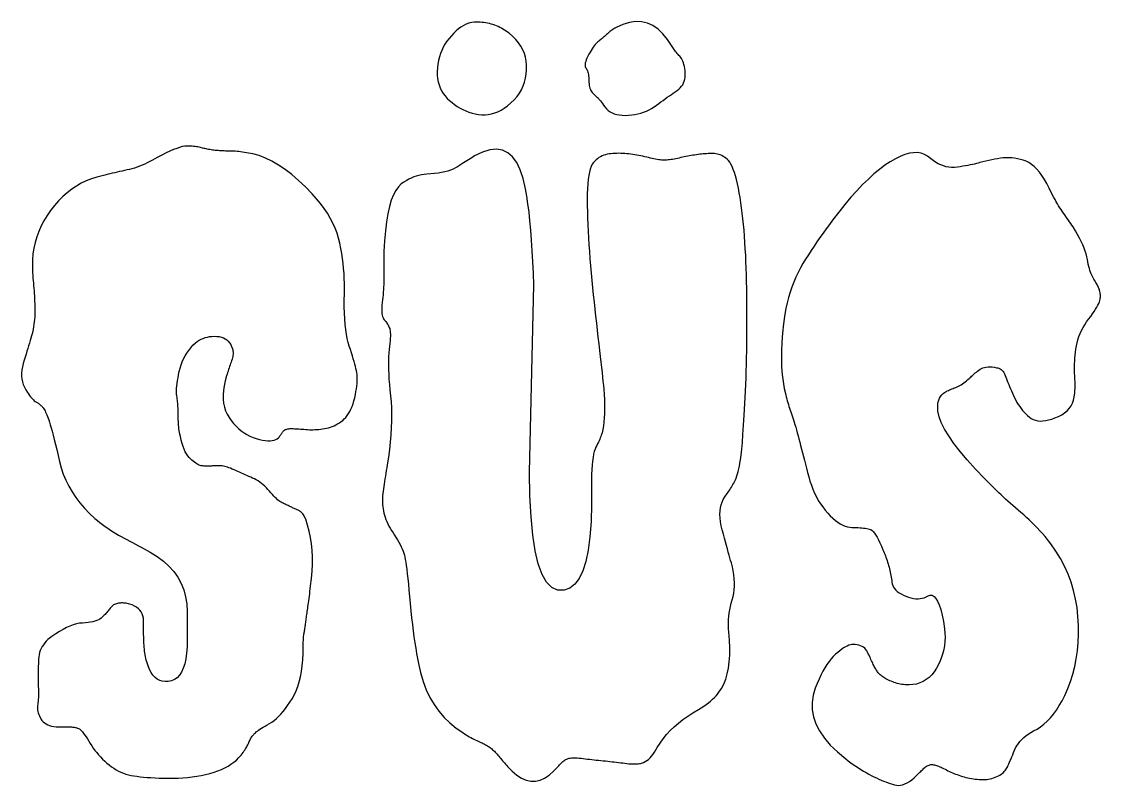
# Model space of a CAD drawing. Header units: millimetres. Extents: x 5 to 295, y 5 to 132.
# Drawn here: x 5 to 85.5, y 75.3 to 132.3 of the extents above; entities that cross this region are included whole.
import ezdxf

# ---------------------------------------------------------------- set-up
doc = ezdxf.new("R2010")
doc.units = ezdxf.units.MM

msp = doc.modelspace()

# ---------------------------------------------------------------- linework, layer by layer
at = {"layer": 'Schnitt'}
for points in [[(40.566, 131.959), (40.442, 132.013), (40.315, 132.062), (40.187, 132.107), (40.057, 132.148), (39.924, 132.184), (39.789, 132.214), (39.651, 132.24), (39.511, 132.261), (39.369, 132.277), (39.224, 132.288), (39.076, 132.294), (38.926, 132.296), (38.774, 132.292), (38.619, 132.276), (38.46, 132.241), (38.299, 132.188), (38.135, 132.115), (37.967, 132.023), (37.797, 131.912), (37.623, 131.782), (37.446, 131.633), (37.267, 131.465), (37.084, 131.278), (36.908, 131.077), (36.747, 130.867), (36.603, 130.649), (36.474, 130.422), (36.362, 130.187), (36.265, 129.943), (36.185, 129.691), (36.12, 129.429), (36.072, 129.16), (36.039, 128.881), (36.024, 128.604), (36.029, 128.338), (36.054, 128.083), (36.098, 127.839), (36.162, 127.606), (36.246, 127.384), (36.349, 127.173), (36.472, 126.974), (36.614, 126.785), (36.777, 126.607), (36.952, 126.441), (37.136, 126.285), (37.326, 126.141), (37.524, 126.008), (37.729, 125.885), (37.942, 125.774), (38.162, 125.674), (38.389, 125.585), (38.624, 125.507), (38.866, 125.44), (39.111, 125.391), (39.355, 125.366), (39.598, 125.366), (39.839, 125.391), (40.08, 125.44), (40.319, 125.513), (40.557, 125.612), (40.793, 125.735), (41.029, 125.882), (41.263, 126.054), (41.531, 126.269), (41.772, 126.497), (41.984, 126.736), (42.167, 126.988), (42.323, 127.253), (42.45, 127.529), (42.549, 127.818), (42.62, 128.119), (42.662, 128.433), (42.676, 128.758), (42.685, 129.073), (42.664, 129.378), (42.612, 129.673), (42.529, 129.958), (42.415, 130.233), (42.271, 130.499), (42.095, 130.754), (41.89, 131), (41.653, 131.236), (41.386, 131.462), (41.274, 131.546), (41.161, 131.626), (41.046, 131.701), (40.928, 131.772), (40.81, 131.839), (40.689, 131.901)], [(48.848, 131.533), (48.785, 131.479), (48.725, 131.425), (48.668, 131.37), (48.612, 131.315), (48.556, 131.262), (48.499, 131.21), (48.442, 131.159), (48.384, 131.109), (48.325, 131.06), (48.266, 131.013), (48.206, 130.967), (48.145, 130.922), (48.084, 130.878), (48.021, 130.83), (47.956, 130.77), (47.889, 130.7), (47.819, 130.618), (47.746, 130.525), (47.671, 130.421), (47.594, 130.306), (47.514, 130.18), (47.432, 130.043), (47.347, 129.895), (47.267, 129.746), (47.2, 129.608), (47.147, 129.478), (47.106, 129.359), (47.078, 129.25), (47.063, 129.15), (47.061, 129.061), (47.071, 128.981), (47.095, 128.911), (47.132, 128.85), (47.172, 128.791), (47.209, 128.725), (47.241, 128.651), (47.269, 128.57), (47.293, 128.482), (47.312, 128.386), (47.327, 128.283), (47.338, 128.172), (47.345, 128.054), (47.347, 127.929), (47.35, 127.803), (47.359, 127.684), (47.374, 127.572), (47.396, 127.466), (47.424, 127.368), (47.457, 127.276), (47.497, 127.191), (47.543, 127.113), (47.596, 127.041), (47.654, 126.976), (47.713, 126.918), (47.766, 126.865), (47.813, 126.819), (47.856, 126.779), (47.892, 126.746), (47.923, 126.718), (47.949, 126.696), (47.969, 126.681), (47.983, 126.672), (47.992, 126.669), (48.003, 126.662), (48.024, 126.641), (48.055, 126.605), (48.095, 126.556), (48.146, 126.492), (48.206, 126.414), (48.276, 126.323), (48.356, 126.217), (48.445, 126.096), (48.545, 125.962), (48.657, 125.829), (48.782, 125.711), (48.922, 125.61), (49.076, 125.525), (49.244, 125.455), (49.426, 125.402), (49.623, 125.364), (49.833, 125.343), (50.058, 125.337), (50.296, 125.348), (50.539, 125.372), (50.773, 125.407), (51.001, 125.453), (51.221, 125.51), (51.433, 125.578), (51.639, 125.657), (51.837, 125.748), (52.027, 125.849), (52.21, 125.961), (52.386, 126.085), (52.556, 126.212), (52.723, 126.336), (52.886, 126.456), (53.045, 126.572), (53.2, 126.684), (53.352, 126.793), (53.5, 126.898), (53.644, 126.999), (53.785, 127.097), (53.922, 127.191), (54.05, 127.287), (54.163, 127.392), (54.261, 127.504), (54.345, 127.624), (54.414, 127.752), (54.468, 127.888), (54.507, 128.032), (54.532, 128.184), (54.542, 128.344), (54.537, 128.512), (54.522, 128.68), (54.501, 128.837), (54.475, 128.984), (54.443, 129.122), (54.406, 129.25), (54.364, 129.368), (54.315, 129.476), (54.261, 129.574), (54.202, 129.663), (54.137, 129.742), (54.071, 129.815), (54.006, 129.889), (53.943, 129.963), (53.882, 130.037), (53.822, 130.11), (53.765, 130.184), (53.709, 130.258), (53.656, 130.331), (53.604, 130.405), (53.554, 130.479), (53.224, 130.991), (52.875, 131.42), (52.506, 131.768), (52.118, 132.033), (51.71, 132.215), (51.282, 132.315), (50.835, 132.333), (50.368, 132.269), (49.881, 132.122), (49.375, 131.892), (49.29, 131.843), (49.209, 131.793), (49.13, 131.742), (49.055, 131.691), (48.983, 131.639), (48.914, 131.586)], [(5.91, 115.433), (5.843, 115.001), (5.804, 114.562), (5.805, 114.366), (5.808, 114.17), (5.812, 113.975), (5.819, 113.781), (5.827, 113.587), (5.837, 113.394), (5.849, 113.201), (5.863, 113.009), (5.878, 112.817), (5.896, 112.627), (5.914, 112.436), (5.929, 112.244), (5.943, 112.052), (5.955, 111.86), (5.965, 111.666), (5.973, 111.472), (5.98, 111.278), (5.984, 111.083), (5.987, 110.887), (5.988, 110.691), (5.986, 110.496), (5.978, 110.304), (5.966, 110.115), (5.949, 109.929), (5.927, 109.746), (5.9, 109.566), (5.868, 109.39), (5.831, 109.216), (5.789, 109.045), (5.742, 108.878), (5.692, 108.708), (5.639, 108.53), (5.584, 108.344), (5.526, 108.15), (5.466, 107.948), (5.403, 107.739), (5.338, 107.521), (5.27, 107.295), (5.2, 107.061), (5.128, 106.819), (5.065, 106.576), (5.022, 106.34), (5.001, 106.109), (5, 105.885), (5.02, 105.667), (5.061, 105.455), (5.124, 105.249), (5.206, 105.049), (5.31, 104.856), (5.435, 104.668), (5.519, 104.55), (5.6, 104.442), (5.677, 104.344), (5.75, 104.255), (5.819, 104.177), (5.885, 104.108), (5.947, 104.049), (6.005, 104), (6.06, 103.96), (6.111, 103.931), (6.16, 103.905), (6.208, 103.877), (6.256, 103.846), (6.303, 103.813), (6.349, 103.777), (6.395, 103.739), (6.44, 103.699), (6.485, 103.656), (6.529, 103.61), (6.572, 103.562), (6.615, 103.508), (6.659, 103.445), (6.704, 103.373), (6.749, 103.292), (6.795, 103.201), (6.841, 103.101), (6.888, 102.992), (6.936, 102.874), (6.984, 102.746), (7.033, 102.61), (7.085, 102.451), (7.144, 102.259), (7.208, 102.033), (7.279, 101.774), (7.356, 101.48), (7.438, 101.153), (7.528, 100.792), (7.623, 100.397), (7.724, 99.969), (7.832, 99.506), (7.958, 99.032), (8.114, 98.57), (8.302, 98.118), (8.52, 97.677), (8.769, 97.248), (9.049, 96.829), (9.359, 96.422), (9.7, 96.025), (10.072, 95.64), (10.474, 95.266), (10.66, 95.109), (10.848, 94.956), (11.038, 94.809), (11.231, 94.666), (11.427, 94.528), (11.625, 94.396), (11.825, 94.268), (12.028, 94.145), (12.233, 94.027), (12.441, 93.914), (12.65, 93.803), (12.861, 93.69), (13.073, 93.576), (13.286, 93.462), (13.501, 93.345), (13.717, 93.228), (13.934, 93.109), (14.152, 92.99), (14.371, 92.869), (14.592, 92.746), (15.117, 92.425), (15.587, 92.078), (16.002, 91.703), (16.362, 91.301), (16.666, 90.872), (16.915, 90.416), (17.108, 89.933), (17.247, 89.423), (17.33, 88.886), (17.357, 88.322), (17.357, 86.97), (17.357, 86.846), (17.357, 86.721), (17.357, 86.595), (17.357, 86.468), (17.357, 86.34), (17.357, 86.21), (17.357, 86.079), (17.357, 85.947), (17.357, 85.814), (17.357, 85.679), (17.321, 85.211), (17.261, 84.789), (17.178, 84.414), (17.072, 84.086), (16.942, 83.805), (16.789, 83.57), (16.613, 83.382), (16.413, 83.241), (16.19, 83.146), (15.944, 83.098), (15.718, 83.091), (15.506, 83.118), (15.31, 83.179), (15.128, 83.275), (14.96, 83.405), (14.808, 83.57), (14.67, 83.769), (14.547, 84.003), (14.439, 84.271), (14.346, 84.573), (14.311, 84.697), (14.278, 84.825), (14.249, 84.955), (14.223, 85.089), (14.2, 85.226), (14.18, 85.366), (14.163, 85.508), (14.149, 85.654), (14.139, 85.803), (14.131, 85.956), (14.125, 86.111), (14.12, 86.269), (14.115, 86.43), (14.111, 86.595), (14.108, 86.762), (14.105, 86.933), (14.103, 87.106), (14.101, 87.283), (14.1, 87.463), (14.1, 87.646), (14.09, 87.824), (14.058, 87.99), (14.006, 88.143), (13.933, 88.285), (13.839, 88.414), (13.724, 88.53), (13.588, 88.635), (13.431, 88.727), (13.254, 88.807), (13.055, 88.875), (12.97, 88.897), (12.885, 88.916), (12.8, 88.932), (12.716, 88.943), (12.633, 88.951), (12.55, 88.956), (12.468, 88.956), (12.387, 88.953), (12.306, 88.947), (12.226, 88.936), (12.148, 88.921), (12.073, 88.902), (12.003, 88.877), (11.936, 88.848), (11.872, 88.813), (11.813, 88.774), (11.757, 88.73), (11.705, 88.68), (11.656, 88.626), (11.611, 88.567), (11.567, 88.505), (11.519, 88.442), (11.468, 88.377), (11.415, 88.312), (11.358, 88.245), (11.298, 88.177), (11.235, 88.107), (11.169, 88.036), (11.1, 87.965), (11.027, 87.891), (10.946, 87.821), (10.85, 87.756), (10.74, 87.698), (10.614, 87.646), (10.474, 87.599), (10.319, 87.56), (10.15, 87.526), (9.965, 87.498), (9.766, 87.477), (9.553, 87.461), (9.328, 87.438), (9.095, 87.392), (8.856, 87.325), (8.609, 87.235), (8.354, 87.123), (8.092, 86.989), (7.823, 86.833), (7.547, 86.655), (7.263, 86.455), (6.971, 86.232), (6.843, 86.107), (6.727, 85.976), (6.624, 85.841), (6.534, 85.701), (6.457, 85.556), (6.393, 85.406), (6.341, 85.251), (6.303, 85.092), (6.277, 84.927), (6.265, 84.757), (6.259, 84.584), (6.254, 84.408), (6.249, 84.23), (6.245, 84.049), (6.242, 83.866), (6.239, 83.681), (6.237, 83.493), (6.235, 83.302), (6.234, 83.109), (6.234, 82.914), (6.245, 82.722), (6.252, 82.539), (6.257, 82.365), (6.259, 82.201), (6.257, 82.046), (6.252, 81.9), (6.245, 81.763), (6.234, 81.635), (6.22, 81.517), (6.203, 81.408), (6.189, 81.303), (6.184, 81.197), (6.187, 81.089), (6.198, 80.98), (6.219, 80.87), (6.248, 80.759), (6.285, 80.647), (6.331, 80.533), (6.386, 80.418), (6.449, 80.302), (6.523, 80.191), (6.61, 80.092), (6.71, 80.004), (6.823, 79.928), (6.948, 79.864), (7.087, 79.811), (7.238, 79.771), (7.403, 79.741), (7.58, 79.724), (7.77, 79.718), (8.508, 79.718), (8.581, 79.717), (8.653, 79.714), (8.723, 79.71), (8.793, 79.703), (8.861, 79.695), (8.928, 79.685), (8.994, 79.673), (9.058, 79.659), (9.122, 79.643), (9.184, 79.626), (9.247, 79.599), (9.315, 79.557), (9.388, 79.499), (9.464, 79.424), (9.545, 79.334), (9.63, 79.228), (9.719, 79.105), (9.813, 78.967), (9.911, 78.813), (10.013, 78.643), (10.121, 78.466), (10.235, 78.292), (10.354, 78.122), (10.48, 77.954), (10.613, 77.79), (10.751, 77.629), (10.895, 77.47), (11.046, 77.315), (11.203, 77.163), (11.365, 77.014), (11.533, 76.872), (11.703, 76.741), (11.877, 76.621), (12.054, 76.513), (12.233, 76.415), (12.416, 76.328), (12.602, 76.253), (12.791, 76.188), (12.983, 76.135), (13.178, 76.092), (13.383, 76.057), (13.605, 76.025), (13.843, 75.995), (14.098, 75.969), (14.369, 75.946), (14.657, 75.926), (14.961, 75.909), (15.282, 75.896), (15.62, 75.885), (15.974, 75.877), (16.335, 75.876), (16.691, 75.886), (17.043, 75.906), (17.39, 75.936), (17.734, 75.977), (18.072, 76.028), (18.407, 76.09), (18.737, 76.162), (19.063, 76.245), (19.385, 76.338), (19.661, 76.43), (19.923, 76.535), (20.172, 76.651), (20.408, 76.78), (20.63, 76.922), (20.838, 77.075), (21.033, 77.241), (21.214, 77.42), (21.382, 77.61), (21.536, 77.813), (21.596, 77.898), (21.653, 77.983), (21.707, 78.066), (21.757, 78.147), (21.805, 78.228), (21.849, 78.307), (21.891, 78.385), (21.929, 78.462), (21.965, 78.537), (21.997, 78.612), (22.029, 78.684), (22.062, 78.754), (22.097, 78.822), (22.135, 78.887), (22.174, 78.95), (22.214, 79.01), (22.257, 79.068), (22.302, 79.123), (22.348, 79.176), (22.396, 79.226), (22.452, 79.278), (22.519, 79.335), (22.599, 79.396), (22.691, 79.462), (22.796, 79.534), (22.913, 79.61), (23.042, 79.691), (23.183, 79.777), (23.337, 79.868), (23.503, 79.964), (23.674, 80.071), (23.845, 80.195), (24.016, 80.336), (24.186, 80.495), (24.355, 80.671), (24.524, 80.864), (24.692, 81.074), (24.859, 81.301), (25.026, 81.546), (25.193, 81.807), (25.35, 82.09), (25.491, 82.395), (25.616, 82.724), (25.724, 83.076), (25.815, 83.451), (25.889, 83.85), (25.948, 84.272), (25.989, 84.718), (26.014, 85.187), (26.022, 85.679), (26.023, 85.811), (26.025, 85.936), (26.028, 86.054), (26.032, 86.166), (26.038, 86.271), (26.044, 86.369), (26.052, 86.46), (26.062, 86.544), (26.072, 86.622), (26.084, 86.693), (26.096, 86.762), (26.108, 86.833), (26.12, 86.907), (26.133, 86.983), (26.145, 87.062), (26.157, 87.143), (26.17, 87.226), (26.182, 87.312), (26.194, 87.401), (26.207, 87.492), (26.219, 87.586), (26.232, 87.682), (26.246, 87.782), (26.261, 87.885), (26.276, 87.991), (26.291, 88.1), (26.308, 88.212), (26.325, 88.328), (26.342, 88.446), (26.36, 88.567), (26.379, 88.695), (26.398, 88.83), (26.418, 88.975), (26.439, 89.128), (26.46, 89.289), (26.482, 89.46), (26.504, 89.639), (26.527, 89.826), (26.551, 90.022), (26.575, 90.227), (26.649, 90.785), (26.698, 91.33), (26.723, 91.862), (26.723, 92.38), (26.698, 92.885), (26.649, 93.376), (26.575, 93.853), (26.477, 94.317), (26.354, 94.767), (26.207, 95.204), (26.169, 95.299), (26.129, 95.386), (26.088, 95.466), (26.044, 95.539), (25.999, 95.604), (25.952, 95.662), (25.903, 95.712), (25.853, 95.755), (25.8, 95.791), (25.746, 95.819), (25.69, 95.844), (25.634, 95.869), (25.577, 95.895), (25.519, 95.922), (25.461, 95.95), (25.403, 95.977), (25.343, 96.006), (25.283, 96.035), (25.223, 96.065), (25.162, 96.095), (25.099, 96.127), (25.035, 96.158), (24.969, 96.19), (24.901, 96.223), (24.831, 96.257), (24.76, 96.291), (24.686, 96.326), (24.611, 96.361), (24.534, 96.397), (24.455, 96.433), (24.374, 96.475), (24.289, 96.527), (24.202, 96.588), (24.111, 96.66), (24.017, 96.741), (23.92, 96.832), (23.821, 96.932), (23.718, 97.043), (23.612, 97.164), (23.503, 97.294), (23.39, 97.425), (23.275, 97.549), (23.157, 97.666), (23.036, 97.776), (22.911, 97.878), (22.784, 97.972), (22.653, 98.06), (22.519, 98.139), (22.383, 98.212), (22.243, 98.277), (22.102, 98.339), (21.961, 98.4), (21.821, 98.461), (21.682, 98.523), (21.544, 98.584), (21.406, 98.646), (21.268, 98.707), (21.132, 98.769), (20.996, 98.83), (20.86, 98.892), (20.728, 98.95), (20.602, 99.002), (20.482, 99.048), (20.368, 99.088), (20.261, 99.122), (20.159, 99.15), (20.064, 99.171), (19.975, 99.187), (19.892, 99.196), (19.815, 99.199), (19.742, 99.199), (19.669, 99.198), (19.597, 99.196), (19.525, 99.194), (19.454, 99.191), (19.384, 99.188), (19.314, 99.184), (19.245, 99.179), (19.177, 99.174), (19.109, 99.168), (19.041, 99.163), (18.972, 99.16), (18.903, 99.158), (18.833, 99.158), (18.763, 99.16), (18.692, 99.164), (18.62, 99.17), (18.548, 99.178), (18.475, 99.188), (18.402, 99.199), (18.327, 99.216), (18.248, 99.243), (18.167, 99.28), (18.082, 99.327), (17.995, 99.383), (17.904, 99.45), (17.81, 99.526), (17.714, 99.612), (17.614, 99.708), (17.511, 99.813), (17.409, 99.935), (17.313, 100.076), (17.222, 100.239), (17.137, 100.423), (17.058, 100.628), (16.984, 100.853), (16.915, 101.1), (16.852, 101.367), (16.795, 101.655), (16.743, 101.964), (16.731, 102.099), (16.72, 102.232), (16.711, 102.364), (16.703, 102.495), (16.697, 102.625), (16.691, 102.753), (16.687, 102.881), (16.684, 103.007), (16.682, 103.131), (16.681, 103.255), (16.68, 103.377), (16.677, 103.498), (16.673, 103.618), (16.666, 103.737), (16.658, 103.854), (16.648, 103.97), (16.636, 104.085), (16.622, 104.199), (16.607, 104.311), (16.589, 104.422), (16.574, 104.54), (16.567, 104.672), (16.567, 104.818), (16.574, 104.978), (16.589, 105.152), (16.611, 105.341), (16.641, 105.543), (16.677, 105.76), (16.722, 105.99), (16.773, 106.235), (16.835, 106.483), (16.91, 106.723), (16.997, 106.955), (17.098, 107.179), (17.211, 107.395), (17.337, 107.603), (17.477, 107.803), (17.629, 107.995), (17.794, 108.179), (17.972, 108.356), (18.109, 108.46), (18.252, 108.552), (18.399, 108.632), (18.552, 108.7), (18.709, 108.755), (18.871, 108.798), (19.039, 108.829), (19.211, 108.847), (19.388, 108.853), (19.57, 108.847), (19.747, 108.827), (19.911, 108.791), (20.062, 108.738), (20.199, 108.67), (20.322, 108.586), (20.432, 108.486), (20.529, 108.37), (20.612, 108.238), (20.681, 108.089), (20.737, 107.925), (20.759, 107.85), (20.774, 107.772), (20.783, 107.69), (20.786, 107.606), (20.783, 107.518), (20.774, 107.428), (20.759, 107.334), (20.737, 107.237), (20.709, 107.137), (20.676, 107.034), (20.639, 106.929), (20.602, 106.822), (20.565, 106.713), (20.528, 106.602), (20.491, 106.489), (20.454, 106.374), (20.418, 106.258), (20.381, 106.14), (20.344, 106.019), (20.307, 105.897), (20.198, 105.523), (20.118, 105.164), (20.065, 104.818), (20.041, 104.486), (20.046, 104.169), (20.078, 103.866), (20.139, 103.577), (20.228, 103.302), (20.346, 103.041), (20.491, 102.794), (20.655, 102.563), (20.828, 102.348), (21.009, 102.15), (21.199, 101.968), (21.398, 101.803), (21.605, 101.655), (21.821, 101.523), (22.045, 101.408), (22.278, 101.309), (22.519, 101.227), (22.757, 101.161), (22.979, 101.111), (23.185, 101.078), (23.375, 101.06), (23.549, 101.058), (23.707, 101.072), (23.849, 101.102), (23.975, 101.148), (24.085, 101.21), (24.179, 101.288), (24.215, 101.337), (24.251, 101.385), (24.286, 101.433), (24.321, 101.48), (24.355, 101.526), (24.389, 101.572), (24.422, 101.617), (24.454, 101.662), (24.486, 101.706), (24.517, 101.749), (24.55, 101.79), (24.589, 101.827), (24.634, 101.859), (24.684, 101.887), (24.739, 101.911), (24.8, 101.93), (24.867, 101.945), (24.939, 101.956), (25.017, 101.962), (25.1, 101.964), (25.189, 101.964), (25.282, 101.962), (25.381, 101.959), (25.484, 101.954), (25.592, 101.949), (25.705, 101.942), (25.823, 101.934), (25.946, 101.925), (26.074, 101.915), (26.207, 101.903), (26.342, 101.892), (26.479, 101.886), (26.618, 101.883), (26.757, 101.883), (26.898, 101.888), (27.04, 101.896), (27.183, 101.907), (27.327, 101.923), (27.473, 101.942), (27.62, 101.964), (27.766, 101.993), (27.91, 102.028), (28.051, 102.071), (28.19, 102.122), (28.327, 102.179), (28.461, 102.245), (28.592, 102.317), (28.721, 102.397), (28.848, 102.484), (28.972, 102.579), (29.091, 102.684), (29.204, 102.804), (29.31, 102.937), (29.41, 103.085), (29.502, 103.247), (29.588, 103.423), (29.667, 103.613), (29.739, 103.818), (29.804, 104.036), (29.863, 104.269), (29.914, 104.503), (29.958, 104.727), (29.993, 104.941), (30.02, 105.144), (30.04, 105.337), (30.051, 105.519), (30.054, 105.691), (30.05, 105.852), (30.037, 106.003), (30.017, 106.143), (29.989, 106.285), (29.955, 106.438), (29.915, 106.604), (29.869, 106.782), (29.817, 106.973), (29.759, 107.176), (29.694, 107.391), (29.623, 107.618), (29.547, 107.858), (29.464, 108.11), (29.382, 108.381), (29.311, 108.68), (29.25, 109.006), (29.198, 109.358), (29.156, 109.738), (29.124, 110.145), (29.102, 110.579), (29.09, 111.04), (29.087, 111.528), (29.095, 112.043), (29.103, 112.412), (29.101, 112.783), (29.09, 113.154), (29.07, 113.528), (29.041, 113.902), (29.003, 114.277), (28.955, 114.654), (28.898, 115.032), (28.832, 115.411), (28.757, 115.791), (28.664, 116.171), (28.547, 116.549), (28.404, 116.923), (28.236, 117.296), (28.042, 117.666), (27.824, 118.033), (27.58, 118.398), (27.311, 118.761), (27.017, 119.121), (26.698, 119.479), (26.184, 120.007), (25.676, 120.487), (25.172, 120.917), (24.673, 121.298), (24.179, 121.63), (23.689, 121.912), (23.205, 122.146), (22.726, 122.33), (22.251, 122.465), (21.782, 122.551), (21.636, 122.575), (21.493, 122.596), (21.353, 122.614), (21.216, 122.63), (21.083, 122.644), (20.952, 122.655), (20.825, 122.663), (20.7, 122.669), (20.579, 122.673), (20.461, 122.674), (20.344, 122.675), (20.23, 122.677), (20.116, 122.68), (20.003, 122.684), (19.892, 122.69), (19.782, 122.696), (19.673, 122.704), (19.566, 122.714), (19.46, 122.724), (19.354, 122.736), (19.251, 122.749), (19.15, 122.763), (19.052, 122.778), (18.956, 122.795), (18.863, 122.813), (18.772, 122.832), (18.683, 122.852), (18.597, 122.873), (18.514, 122.896), (18.433, 122.92), (18.35, 122.943), (18.261, 122.964), (18.165, 122.983), (18.064, 122.999), (17.956, 123.012), (17.843, 123.023), (17.723, 123.032), (17.597, 123.038), (17.465, 123.042), (17.326, 123.043), (17.174, 123.033), (16.998, 123.001), (16.8, 122.949), (16.579, 122.876), (16.335, 122.782), (16.069, 122.667), (15.78, 122.531), (15.468, 122.374), (15.133, 122.197), (14.776, 121.998), (14.58, 121.891), (14.385, 121.792), (14.192, 121.7), (13.999, 121.615), (13.808, 121.537), (13.618, 121.467), (13.43, 121.405), (13.242, 121.349), (13.056, 121.301), (12.871, 121.261), (12.687, 121.223), (12.502, 121.185), (12.318, 121.145), (12.134, 121.104), (11.949, 121.061), (11.765, 121.018), (11.58, 120.973), (11.396, 120.927), (11.212, 120.879), (11.027, 120.831), (10.616, 120.731), (10.216, 120.605), (9.829, 120.451), (9.454, 120.27), (9.092, 120.063), (8.741, 119.828), (8.403, 119.566), (8.078, 119.277), (7.764, 118.961), (7.463, 118.618), (7.17, 118.246), (6.905, 117.866), (6.668, 117.479), (6.46, 117.084), (6.28, 116.683), (6.128, 116.273), (6.005, 115.857)], [(42.615, 119.847), (42.444, 120.624), (42.226, 121.283), (41.962, 121.824), (41.651, 122.247), (41.293, 122.551), (40.889, 122.738), (40.438, 122.807), (39.94, 122.758), (39.396, 122.591), (38.805, 122.306), (38.704, 122.242), (38.597, 122.175), (38.485, 122.105), (38.367, 122.03), (38.244, 121.952), (38.115, 121.87), (37.981, 121.785), (37.841, 121.696), (37.696, 121.603), (37.545, 121.507), (37.383, 121.413), (37.207, 121.327), (37.015, 121.25), (36.807, 121.182), (36.585, 121.123), (36.346, 121.072), (36.093, 121.029), (35.824, 120.995), (35.54, 120.97), (35.24, 120.954), (35.044, 120.935), (34.849, 120.904), (34.656, 120.861), (34.463, 120.806), (34.272, 120.739), (34.082, 120.659), (33.894, 120.566), (33.706, 120.462), (33.52, 120.345), (33.335, 120.216), (33.123, 120.011), (32.93, 119.739), (32.754, 119.401), (32.598, 118.997), (32.459, 118.526), (32.34, 117.989), (32.238, 117.386), (32.155, 116.716), (32.091, 115.98), (32.045, 115.177), (32.045, 114.981), (32.045, 114.786), (32.045, 114.593), (32.045, 114.4), (32.045, 114.209), (32.045, 114.019), (32.045, 113.83), (32.045, 113.643), (32.045, 113.457), (32.045, 113.272), (32.043, 113.087), (32.04, 112.901), (32.034, 112.713), (32.025, 112.525), (32.014, 112.335), (32, 112.144), (31.984, 111.951), (31.966, 111.758), (31.945, 111.563), (31.922, 111.367), (31.901, 111.177), (31.889, 111.001), (31.884, 110.838), (31.887, 110.688), (31.899, 110.553), (31.918, 110.43), (31.945, 110.321), (31.981, 110.226), (32.024, 110.144), (32.075, 110.076), (32.129, 110.014), (32.18, 109.952), (32.227, 109.889), (32.272, 109.826), (32.314, 109.761), (32.352, 109.696), (32.387, 109.631), (32.42, 109.565), (32.449, 109.498), (32.475, 109.431), (32.497, 109.354), (32.513, 109.26), (32.524, 109.148), (32.529, 109.018), (32.529, 108.87), (32.523, 108.705), (32.511, 108.521), (32.495, 108.32), (32.472, 108.101), (32.444, 107.864), (32.417, 107.608), (32.399, 107.333), (32.388, 107.038), (32.385, 106.723), (32.39, 106.389), (32.404, 106.035), (32.425, 105.661), (32.454, 105.268), (32.491, 104.855), (32.536, 104.422), (32.578, 103.973), (32.605, 103.508), (32.617, 103.029), (32.615, 102.535), (32.598, 102.026), (32.566, 101.502), (32.519, 100.964), (32.458, 100.411), (32.381, 99.843), (32.29, 99.26), (32.254, 99.042), (32.219, 98.828), (32.185, 98.619), (32.153, 98.415), (32.121, 98.216), (32.091, 98.021), (32.062, 97.832), (32.035, 97.648), (32.008, 97.468), (31.983, 97.294), (31.962, 97.123), (31.946, 96.953), (31.937, 96.786), (31.934, 96.62), (31.937, 96.457), (31.946, 96.295), (31.962, 96.135), (31.983, 95.976), (32.011, 95.82), (32.045, 95.665), (32.086, 95.51), (32.136, 95.353), (32.194, 95.193), (32.261, 95.031), (32.337, 94.866), (32.421, 94.699), (32.514, 94.53), (32.615, 94.358), (32.725, 94.183), (32.844, 94.006), (32.962, 93.829), (33.071, 93.656), (33.171, 93.485), (33.261, 93.318), (33.343, 93.153), (33.415, 92.992), (33.478, 92.834), (33.532, 92.679), (33.576, 92.527), (33.612, 92.378), (33.643, 92.21), (33.677, 92.003), (33.712, 91.755), (33.749, 91.468), (33.788, 91.141), (33.829, 90.774), (33.872, 90.366), (33.917, 89.919), (33.963, 89.432), (34.011, 88.905), (34.062, 88.369), (34.114, 87.852), (34.17, 87.356), (34.228, 86.88), (34.288, 86.424), (34.35, 85.989), (34.416, 85.574), (34.483, 85.179), (34.553, 84.804), (34.626, 84.45), (34.781, 83.757), (34.975, 83.103), (35.208, 82.488), (35.481, 81.913), (35.793, 81.377), (36.145, 80.881), (36.536, 80.423), (36.966, 80.006), (37.435, 79.627), (37.944, 79.288), (38.066, 79.204), (38.186, 79.124), (38.305, 79.049), (38.421, 78.978), (38.536, 78.911), (38.649, 78.849), (38.759, 78.791), (38.869, 78.737), (38.976, 78.688), (39.081, 78.643), (39.183, 78.6), (39.281, 78.557), (39.375, 78.514), (39.465, 78.47), (39.55, 78.427), (39.631, 78.384), (39.707, 78.341), (39.779, 78.298), (39.847, 78.255), (39.911, 78.212), (39.973, 78.168), (40.035, 78.119), (40.098, 78.067), (40.161, 78.011), (40.226, 77.951), (40.291, 77.888), (40.356, 77.821), (40.422, 77.75), (40.489, 77.676), (40.556, 77.598), (40.624, 77.518), (40.692, 77.437), (40.762, 77.355), (40.831, 77.273), (40.902, 77.191), (40.973, 77.107), (41.044, 77.024), (41.116, 76.939), (41.189, 76.854), (41.263, 76.768), (41.618, 76.399), (41.971, 76.105), (42.321, 75.883), (42.669, 75.736), (43.014, 75.662), (43.357, 75.662), (43.698, 75.736), (44.036, 75.883), (44.371, 76.105), (44.704, 76.399), (44.765, 76.461), (44.825, 76.521), (44.883, 76.581), (44.94, 76.64), (44.996, 76.699), (45.051, 76.757), (45.104, 76.815), (45.156, 76.871), (45.207, 76.928), (45.257, 76.983), (45.307, 77.037), (45.358, 77.087), (45.41, 77.133), (45.464, 77.175), (45.518, 77.214), (45.574, 77.249), (45.632, 77.28), (45.69, 77.308), (45.75, 77.332), (45.81, 77.352), (45.877, 77.369), (45.953, 77.382), (46.039, 77.391), (46.135, 77.396), (46.241, 77.398), (46.356, 77.396), (46.481, 77.391), (46.617, 77.382), (46.762, 77.369), (46.917, 77.352), (47.077, 77.334), (47.239, 77.315), (47.401, 77.297), (47.565, 77.278), (47.731, 77.26), (47.897, 77.241), (48.065, 77.223), (48.234, 77.205), (48.404, 77.186), (48.576, 77.168), (48.747, 77.149), (48.915, 77.131), (49.081, 77.112), (49.244, 77.094), (49.405, 77.075), (49.564, 77.057), (49.72, 77.039), (49.874, 77.02), (50.025, 77.002), (50.174, 76.983), (50.317, 76.967), (50.454, 76.955), (50.583, 76.947), (50.705, 76.944), (50.819, 76.945), (50.926, 76.95), (51.025, 76.96), (51.118, 76.973), (51.202, 76.992), (51.28, 77.014), (51.413, 77.059), (51.543, 77.12), (51.669, 77.197), (51.791, 77.289), (51.91, 77.398), (52.025, 77.523), (52.136, 77.664), (52.243, 77.82), (52.347, 77.993), (52.447, 78.182), (52.655, 78.509), (52.885, 78.826), (53.137, 79.133), (53.411, 79.43), (53.707, 79.718), (54.026, 79.996), (54.366, 80.264), (54.729, 80.522), (55.113, 80.77), (55.52, 81.009), (55.723, 81.132), (55.916, 81.257), (56.097, 81.383), (56.267, 81.51), (56.427, 81.638), (56.575, 81.768), (56.712, 81.899), (56.838, 82.031), (56.953, 82.164), (57.056, 82.299), (57.252, 82.587), (57.42, 82.911), (57.562, 83.271), (57.676, 83.666), (57.763, 84.097), (57.823, 84.563), (57.857, 85.065), (57.863, 85.603), (57.842, 86.176), (57.794, 86.785), (57.774, 87.019), (57.764, 87.255), (57.764, 87.491), (57.774, 87.729), (57.794, 87.968), (57.823, 88.208), (57.863, 88.45), (57.912, 88.693), (57.971, 88.937), (58.04, 89.182), (58.105, 89.431), (58.155, 89.686), (58.189, 89.947), (58.207, 90.214), (58.209, 90.488), (58.195, 90.767), (58.164, 91.053), (58.118, 91.345), (58.056, 91.643), (57.978, 91.947), (57.927, 92.127), (57.873, 92.321), (57.814, 92.53), (57.752, 92.754), (57.686, 92.992), (57.617, 93.245), (57.544, 93.513), (57.467, 93.796), (57.386, 94.093), (57.302, 94.405), (57.227, 94.718), (57.172, 95.015), (57.138, 95.298), (57.125, 95.566), (57.133, 95.819), (57.162, 96.057), (57.212, 96.281), (57.283, 96.49), (57.374, 96.684), (57.487, 96.864), (57.548, 96.95), (57.61, 97.038), (57.671, 97.127), (57.732, 97.218), (57.794, 97.309), (57.855, 97.402), (57.917, 97.496), (57.978, 97.591), (58.04, 97.688), (58.101, 97.785), (58.162, 97.89), (58.22, 98.007), (58.277, 98.136), (58.332, 98.277), (58.385, 98.431), (58.437, 98.597), (58.486, 98.775), (58.534, 98.965), (58.58, 99.168), (58.623, 99.383), (58.667, 99.646), (58.711, 99.993), (58.755, 100.423), (58.8, 100.937), (58.846, 101.534), (58.893, 102.215), (58.94, 102.98), (58.987, 103.828), (59.036, 104.759), (59.084, 105.774), (59.096, 106.257), (59.107, 106.744), (59.116, 107.237), (59.124, 107.736), (59.13, 108.24), (59.136, 108.75), (59.14, 109.265), (59.143, 109.786), (59.145, 110.313), (59.146, 110.844), (59.144, 111.376), (59.14, 111.9), (59.132, 112.418), (59.121, 112.929), (59.107, 113.433), (59.091, 113.931), (59.071, 114.421), (59.048, 114.905), (59.021, 115.382), (58.992, 115.853), (58.96, 116.314), (58.923, 116.762), (58.883, 117.199), (58.84, 117.623), (58.792, 118.035), (58.741, 118.434), (58.687, 118.821), (58.628, 119.196), (58.566, 119.559), (58.501, 119.909), (58.431, 120.24), (58.359, 120.546), (58.284, 120.825), (58.206, 121.079), (58.124, 121.307), (58.04, 121.509), (57.952, 121.686), (57.861, 121.836), (57.768, 121.961), (57.671, 122.06), (57.572, 122.142), (57.471, 122.215), (57.368, 122.279), (57.263, 122.335), (57.156, 122.382), (57.048, 122.421), (56.938, 122.451), (56.825, 122.473), (56.711, 122.486), (56.596, 122.49), (56.478, 122.489), (56.36, 122.486), (56.24, 122.482), (56.119, 122.475), (55.996, 122.467), (55.873, 122.457), (55.748, 122.445), (55.622, 122.431), (55.495, 122.415), (55.366, 122.398), (55.237, 122.379), (55.108, 122.358), (54.979, 122.337), (54.85, 122.314), (54.721, 122.29), (54.592, 122.265), (54.463, 122.239), (54.334, 122.211), (54.205, 122.182), (54.076, 122.152), (53.949, 122.123), (53.825, 122.097), (53.705, 122.074), (53.589, 122.054), (53.477, 122.037), (53.368, 122.023), (53.263, 122.012), (53.161, 122.004), (53.064, 122), (52.97, 121.998), (52.875, 122), (52.776, 122.006), (52.671, 122.015), (52.562, 122.028), (52.447, 122.044), (52.328, 122.065), (52.204, 122.089), (52.075, 122.116), (51.941, 122.148), (51.802, 122.183), (51.66, 122.219), (51.517, 122.253), (51.373, 122.285), (51.227, 122.315), (51.08, 122.344), (50.932, 122.371), (50.783, 122.396), (50.632, 122.419), (50.48, 122.44), (50.327, 122.459), (50.174, 122.476), (50.022, 122.489), (49.872, 122.498), (49.723, 122.503), (49.574, 122.505), (49.428, 122.503), (49.282, 122.498), (49.137, 122.489), (48.994, 122.476), (48.852, 122.459), (48.713, 122.436), (48.579, 122.404), (48.45, 122.362), (48.326, 122.312), (48.207, 122.252), (48.093, 122.183), (47.983, 122.104), (47.879, 122.017), (47.779, 121.92), (47.685, 121.814), (47.597, 121.687), (47.519, 121.526), (47.45, 121.333), (47.39, 121.106), (47.339, 120.846), (47.298, 120.553), (47.265, 120.227), (47.242, 119.867), (47.228, 119.474), (47.224, 119.049), (47.226, 118.601), (47.234, 118.143), (47.246, 117.674), (47.263, 117.195), (47.285, 116.706), (47.312, 116.206), (47.344, 115.695), (47.381, 115.174), (47.423, 114.643), (47.47, 114.101), (47.519, 113.556), (47.57, 113.014), (47.623, 112.474), (47.676, 111.938), (47.731, 111.405), (47.787, 110.875), (47.844, 110.348), (47.902, 109.824), (47.962, 109.303), (48.023, 108.786), (48.082, 108.282), (48.138, 107.805), (48.19, 107.353), (48.239, 106.927), (48.284, 106.527), (48.325, 106.153), (48.363, 105.805), (48.396, 105.482), (48.426, 105.185), (48.453, 104.914), (48.485, 104.517), (48.507, 104.135), (48.519, 103.769), (48.522, 103.42), (48.514, 103.086), (48.497, 102.768), (48.47, 102.466), (48.433, 102.181), (48.386, 101.911), (48.33, 101.657), (48.303, 101.569), (48.272, 101.476), (48.237, 101.38), (48.197, 101.279), (48.153, 101.173), (48.105, 101.063), (48.052, 100.949), (47.996, 100.831), (47.935, 100.709), (47.869, 100.582), (47.805, 100.437), (47.747, 100.261), (47.697, 100.053), (47.653, 99.815), (47.616, 99.545), (47.585, 99.243), (47.561, 98.91), (47.545, 98.546), (47.534, 98.151), (47.531, 97.724), (47.544, 96.307), (47.509, 95.032), (47.426, 93.898), (47.295, 92.906), (47.116, 92.055), (46.889, 91.345), (46.615, 90.777), (46.292, 90.35), (45.922, 90.064), (45.503, 89.919), (45.013, 89.919), (44.574, 90.114), (44.187, 90.504), (43.851, 91.089), (43.567, 91.871), (43.335, 92.847), (43.154, 94.019), (43.025, 95.386), (42.948, 96.949), (42.922, 98.707), (43.229, 112.657), (43.201, 113.559), (43.165, 114.42), (43.122, 115.24), (43.072, 116.02), (43.014, 116.759), (42.949, 117.458), (42.877, 118.116), (42.797, 118.734), (42.709, 119.311)], [(83.616, 105.777), (83.605, 105.928), (83.594, 106.086), (83.589, 106.253), (83.587, 106.428), (83.59, 106.611), (83.597, 106.804), (83.608, 107.005), (83.624, 107.214), (83.644, 107.433), (83.668, 107.659), (83.697, 107.895), (83.734, 108.133), (83.784, 108.368), (83.847, 108.6), (83.923, 108.829), (84.012, 109.055), (84.113, 109.277), (84.228, 109.497), (84.355, 109.714), (84.496, 109.927), (84.649, 110.138), (84.802, 110.341), (84.939, 110.531), (85.062, 110.709), (85.17, 110.875), (85.264, 111.029), (85.342, 111.17), (85.406, 111.299), (85.456, 111.416), (85.49, 111.52), (85.51, 111.613), (85.52, 111.698), (85.526, 111.782), (85.527, 111.865), (85.524, 111.947), (85.517, 112.027), (85.506, 112.107), (85.49, 112.185), (85.47, 112.262), (85.446, 112.337), (85.417, 112.412), (85.385, 112.486), (85.351, 112.561), (85.314, 112.638), (85.275, 112.716), (85.233, 112.796), (85.189, 112.876), (85.142, 112.958), (85.093, 113.041), (85.041, 113.125), (84.987, 113.21), (84.933, 113.302), (84.882, 113.403), (84.832, 113.516), (84.786, 113.638), (84.741, 113.771), (84.7, 113.915), (84.66, 114.069), (84.623, 114.233), (84.589, 114.408), (84.557, 114.593), (84.519, 114.789), (84.465, 114.995), (84.396, 115.212), (84.311, 115.439), (84.211, 115.676), (84.096, 115.924), (83.966, 116.183), (83.82, 116.451), (83.658, 116.731), (83.482, 117.021), (83.395, 117.144), (83.308, 117.269), (83.221, 117.395), (83.133, 117.522), (83.044, 117.65), (82.954, 117.78), (82.864, 117.911), (82.774, 118.043), (82.682, 118.177), (82.591, 118.311), (82.499, 118.449), (82.407, 118.591), (82.317, 118.739), (82.227, 118.891), (82.137, 119.049), (82.049, 119.211), (81.96, 119.378), (81.873, 119.55), (81.786, 119.727), (81.699, 119.909), (81.525, 120.251), (81.347, 120.563), (81.164, 120.845), (80.977, 121.099), (80.785, 121.322), (80.59, 121.517), (80.39, 121.681), (80.185, 121.816), (79.977, 121.922), (79.764, 121.998), (79.549, 122.054), (79.335, 122.099), (79.121, 122.133), (78.908, 122.156), (78.696, 122.167), (78.484, 122.168), (78.273, 122.157), (78.063, 122.136), (77.853, 122.103), (77.643, 122.06), (76.537, 121.814), (76.41, 121.777), (76.273, 121.741), (76.127, 121.706), (75.972, 121.671), (75.808, 121.637), (75.634, 121.604), (75.451, 121.571), (75.259, 121.539), (75.058, 121.507), (74.847, 121.476), (74.634, 121.455), (74.423, 121.453), (74.216, 121.47), (74.012, 121.505), (73.81, 121.56), (73.612, 121.635), (73.417, 121.728), (73.225, 121.84), (73.036, 121.971), (72.85, 122.121), (72.632, 122.296), (72.395, 122.426), (72.14, 122.512), (71.867, 122.554), (71.575, 122.551), (71.265, 122.505), (70.936, 122.414), (70.589, 122.279), (70.223, 122.099), (69.839, 121.875), (69.442, 121.611), (69.037, 121.308), (68.626, 120.967), (68.207, 120.587), (67.78, 120.17), (67.346, 119.715), (66.905, 119.221), (66.456, 118.69), (66, 118.12), (65.537, 117.512), (65.294, 117.192), (65.055, 116.872), (64.822, 116.551), (64.593, 116.229), (64.369, 115.907), (64.151, 115.584), (63.937, 115.26), (63.728, 114.936), (63.524, 114.611), (63.325, 114.286), (63.134, 113.955), (62.956, 113.614), (62.79, 113.262), (62.636, 112.899), (62.495, 112.527), (62.366, 112.144), (62.249, 111.75), (62.145, 111.346), (62.053, 110.931), (61.973, 110.506), (61.874, 109.783), (61.798, 109.086), (61.746, 108.416), (61.717, 107.773), (61.712, 107.157), (61.729, 106.568), (61.771, 106.007), (61.835, 105.472), (61.923, 104.965), (62.034, 104.484), (62.072, 104.337), (62.11, 104.191), (62.15, 104.047), (62.192, 103.904), (62.234, 103.762), (62.278, 103.621), (62.322, 103.482), (62.368, 103.343), (62.416, 103.206), (62.464, 103.071), (62.514, 102.93), (62.565, 102.779), (62.617, 102.618), (62.671, 102.446), (62.726, 102.264), (62.781, 102.071), (62.839, 101.868), (62.897, 101.655), (62.957, 101.431), (63.017, 101.196), (63.08, 100.952), (63.145, 100.7), (63.213, 100.438), (63.283, 100.169), (63.355, 99.89), (63.43, 99.603), (63.508, 99.308), (63.588, 99.003), (63.67, 98.691), (63.755, 98.369), (63.846, 98.049), (63.949, 97.74), (64.063, 97.442), (64.188, 97.155), (64.323, 96.879), (64.47, 96.614), (64.628, 96.36), (64.797, 96.118), (64.977, 95.886), (65.168, 95.665), (65.363, 95.461), (65.556, 95.278), (65.744, 95.117), (65.93, 94.977), (66.113, 94.859), (66.293, 94.762), (66.47, 94.687), (66.643, 94.633), (66.814, 94.601), (66.981, 94.59), (67.144, 94.589), (67.3, 94.585), (67.449, 94.579), (67.591, 94.57), (67.726, 94.559), (67.855, 94.546), (67.977, 94.53), (68.092, 94.511), (68.201, 94.49), (68.302, 94.467), (68.39, 94.429), (68.479, 94.366), (68.572, 94.277), (68.666, 94.162), (68.763, 94.021), (68.863, 93.855), (68.965, 93.663), (69.069, 93.444), (69.176, 93.2), (69.286, 92.931), (69.334, 92.819), (69.382, 92.707), (69.428, 92.593), (69.473, 92.478), (69.516, 92.362), (69.559, 92.245), (69.6, 92.126), (69.64, 92.006), (69.678, 91.885), (69.716, 91.763), (69.752, 91.64), (69.785, 91.516), (69.815, 91.391), (69.844, 91.266), (69.87, 91.141), (69.893, 91.014), (69.914, 90.888), (69.932, 90.76), (69.948, 90.632), (69.962, 90.503), (69.983, 90.377), (70.023, 90.255), (70.082, 90.138), (70.158, 90.026), (70.254, 89.919), (70.367, 89.817), (70.499, 89.72), (70.65, 89.628), (70.819, 89.541), (71.006, 89.458), (71.2, 89.387), (71.387, 89.332), (71.569, 89.293), (71.744, 89.272), (71.913, 89.266), (72.076, 89.278), (72.232, 89.306), (72.383, 89.35), (72.527, 89.411), (72.666, 89.489), (72.822, 89.542), (72.971, 89.529), (73.112, 89.449), (73.246, 89.302), (73.372, 89.09), (73.492, 88.811), (73.604, 88.465), (73.708, 88.054), (73.805, 87.576), (73.895, 87.031), (73.922, 86.714), (73.929, 86.402), (73.917, 86.094), (73.885, 85.792), (73.833, 85.495), (73.762, 85.202), (73.671, 84.915), (73.56, 84.632), (73.43, 84.354), (73.28, 84.081), (73.113, 83.826), (72.931, 83.599), (72.735, 83.403), (72.523, 83.236), (72.297, 83.098), (72.056, 82.99), (71.8, 82.911), (71.53, 82.862), (71.245, 82.842), (70.945, 82.852), (70.823, 82.866), (70.703, 82.884), (70.585, 82.906), (70.468, 82.931), (70.354, 82.96), (70.241, 82.992), (70.13, 83.029), (70.021, 83.068), (69.914, 83.112), (69.808, 83.159), (69.706, 83.209), (69.61, 83.258), (69.52, 83.307), (69.434, 83.356), (69.355, 83.405), (69.281, 83.454), (69.212, 83.504), (69.149, 83.553), (69.092, 83.602), (69.04, 83.651), (68.991, 83.702), (68.944, 83.756), (68.898, 83.812), (68.853, 83.872), (68.809, 83.935), (68.767, 84.001), (68.726, 84.07), (68.686, 84.143), (68.647, 84.218), (68.61, 84.296), (68.572, 84.378), (68.532, 84.463), (68.491, 84.553), (68.448, 84.645), (68.402, 84.742), (68.355, 84.842), (68.306, 84.946), (68.256, 85.053), (68.203, 85.165), (68.149, 85.28), (68.088, 85.391), (68.017, 85.49), (67.936, 85.577), (67.844, 85.653), (67.742, 85.717), (67.629, 85.77), (67.506, 85.811), (67.372, 85.84), (67.228, 85.858), (67.073, 85.863), (66.972, 85.856), (66.863, 85.834), (66.748, 85.797), (66.626, 85.745), (66.497, 85.679), (66.362, 85.598), (66.22, 85.502), (66.07, 85.391), (65.915, 85.266), (65.752, 85.126), (65.588, 84.968), (65.426, 84.789), (65.268, 84.589), (65.113, 84.369), (64.961, 84.127), (64.812, 83.865), (64.666, 83.582), (64.523, 83.277), (64.383, 82.952), (64.247, 82.606), (64.081, 82.067), (64.003, 81.53), (64.012, 80.995), (64.109, 80.463), (64.293, 79.933), (64.564, 79.406), (64.922, 78.881), (65.367, 78.359), (65.9, 77.839), (66.52, 77.321), (66.705, 77.176), (66.892, 77.036), (67.079, 76.901), (67.268, 76.771), (67.458, 76.645), (67.649, 76.525), (67.841, 76.409), (68.035, 76.299), (68.229, 76.193), (68.425, 76.092), (68.62, 75.997), (68.809, 75.907), (68.993, 75.822), (69.173, 75.743), (69.347, 75.67), (69.517, 75.602), (69.682, 75.539), (69.841, 75.483), (69.996, 75.431), (70.146, 75.385), (70.295, 75.354), (70.448, 75.345), (70.605, 75.359), (70.766, 75.395), (70.93, 75.455), (71.097, 75.537), (71.269, 75.641), (71.444, 75.769), (71.623, 75.919), (71.805, 76.092), (71.867, 76.153), (71.928, 76.214), (71.99, 76.274), (72.051, 76.333), (72.113, 76.392), (72.174, 76.45), (72.236, 76.507), (72.297, 76.564), (72.358, 76.62), (72.42, 76.676), (72.482, 76.728), (72.544, 76.773), (72.607, 76.812), (72.671, 76.843), (72.735, 76.868), (72.8, 76.886), (72.865, 76.898), (72.931, 76.902), (72.998, 76.9), (73.065, 76.891), (73.135, 76.877), (73.208, 76.858), (73.285, 76.835), (73.365, 76.808), (73.449, 76.776), (73.537, 76.74), (73.629, 76.7), (73.724, 76.655), (73.823, 76.606), (73.926, 76.553), (74.031, 76.498), (74.139, 76.445), (74.25, 76.393), (74.363, 76.342), (74.479, 76.292), (74.597, 76.243), (74.717, 76.196), (74.84, 76.15), (74.965, 76.105), (75.093, 76.061), (75.223, 76.02), (75.355, 75.982), (75.489, 75.946), (75.624, 75.914), (75.761, 75.885), (75.901, 75.859), (76.042, 75.836), (76.185, 75.816), (76.329, 75.799), (76.476, 75.785), (76.622, 75.776), (76.765, 75.774), (76.905, 75.778), (77.041, 75.79), (77.175, 75.808), (77.305, 75.833), (77.433, 75.865), (77.557, 75.903), (77.679, 75.948), (77.797, 76), (77.91, 76.057), (78.015, 76.116), (78.111, 76.177), (78.2, 76.241), (78.281, 76.307), (78.354, 76.376), (78.419, 76.447), (78.476, 76.521), (78.524, 76.597), (78.565, 76.676), (78.604, 76.761), (78.646, 76.855), (78.693, 76.96), (78.742, 77.074), (78.796, 77.198), (78.853, 77.332), (78.914, 77.476), (78.978, 77.63), (79.046, 77.793), (79.118, 77.967), (79.199, 78.141), (79.293, 78.309), (79.4, 78.471), (79.522, 78.625), (79.656, 78.773), (79.804, 78.914), (79.966, 79.048), (80.141, 79.176), (80.33, 79.297), (80.532, 79.411), (80.799, 79.548), (81.058, 79.713), (81.31, 79.907), (81.554, 80.129), (81.792, 80.379), (82.021, 80.657), (82.244, 80.964), (82.459, 81.299), (82.667, 81.662), (82.867, 82.053), (83.098, 82.566), (83.3, 83.096), (83.472, 83.642), (83.614, 84.207), (83.727, 84.788), (83.811, 85.387), (83.865, 86.002), (83.89, 86.635), (83.885, 87.285), (83.85, 87.953), (83.782, 88.61), (83.673, 89.253), (83.526, 89.883), (83.339, 90.499), (83.113, 91.102), (82.847, 91.692), (82.543, 92.268), (82.198, 92.83), (81.815, 93.379), (81.392, 93.914), (81.195, 94.133), (80.998, 94.346), (80.799, 94.555), (80.601, 94.759), (80.401, 94.959), (80.201, 95.153), (80.001, 95.342), (79.799, 95.526), (79.597, 95.706), (79.395, 95.88), (79.195, 96.051), (79, 96.22), (78.811, 96.386), (78.628, 96.549), (78.45, 96.71), (78.278, 96.869), (78.111, 97.025), (77.95, 97.178), (77.794, 97.329), (77.643, 97.478), (76.882, 98.233), (76.196, 98.948), (75.584, 99.624), (75.048, 100.261), (74.586, 100.858), (74.2, 101.416), (73.888, 101.935), (73.651, 102.414), (73.49, 102.854), (73.403, 103.255), (73.386, 103.446), (73.384, 103.626), (73.396, 103.795), (73.423, 103.953), (73.465, 104.1), (73.521, 104.236), (73.592, 104.36), (73.678, 104.474), (73.779, 104.577), (73.895, 104.668), (73.958, 104.705), (74.026, 104.742), (74.099, 104.779), (74.175, 104.816), (74.256, 104.853), (74.341, 104.89), (74.43, 104.926), (74.524, 104.963), (74.622, 105), (74.724, 105.037), (74.829, 105.077), (74.932, 105.123), (75.035, 105.175), (75.137, 105.234), (75.239, 105.298), (75.34, 105.369), (75.441, 105.446), (75.541, 105.529), (75.64, 105.618), (75.738, 105.713), (75.79, 105.763), (75.845, 105.816), (75.905, 105.872), (75.969, 105.929), (76.038, 105.99), (76.111, 106.052), (76.188, 106.117), (76.269, 106.185), (76.355, 106.255), (76.445, 106.328), (76.541, 106.396), (76.645, 106.453), (76.758, 106.499), (76.878, 106.534), (77.006, 106.558), (77.142, 106.571), (77.286, 106.573), (77.438, 106.564), (77.598, 106.543), (77.766, 106.512), (77.862, 106.494), (77.952, 106.464), (78.036, 106.423), (78.115, 106.369), (78.189, 106.305), (78.257, 106.228), (78.319, 106.14), (78.376, 106.04), (78.427, 105.928), (78.473, 105.805), (78.518, 105.674), (78.568, 105.537), (78.622, 105.396), (78.68, 105.25), (78.742, 105.098), (78.809, 104.942), (78.88, 104.781), (78.955, 104.615), (79.035, 104.445), (79.118, 104.269), (79.207, 104.094), (79.3, 103.926), (79.399, 103.765), (79.502, 103.61), (79.61, 103.462), (79.723, 103.321), (79.841, 103.187), (79.964, 103.059), (80.092, 102.939), (80.225, 102.825), (80.365, 102.725), (80.517, 102.645), (80.68, 102.587), (80.854, 102.549), (81.039, 102.533), (81.235, 102.537), (81.442, 102.562), (81.66, 102.608), (81.889, 102.675), (82.13, 102.763), (82.399, 102.87), (82.641, 102.994), (82.856, 103.136), (83.044, 103.294), (83.205, 103.47), (83.339, 103.663), (83.446, 103.873), (83.526, 104.1), (83.579, 104.345), (83.605, 104.607), (83.616, 104.72), (83.624, 104.837), (83.63, 104.958), (83.634, 105.084), (83.635, 105.214), (83.634, 105.348), (83.63, 105.487), (83.624, 105.629)]]:
    msp.add_lwpolyline(points, close=True, dxfattribs=at)

doc.saveas('drawing.dxf')
